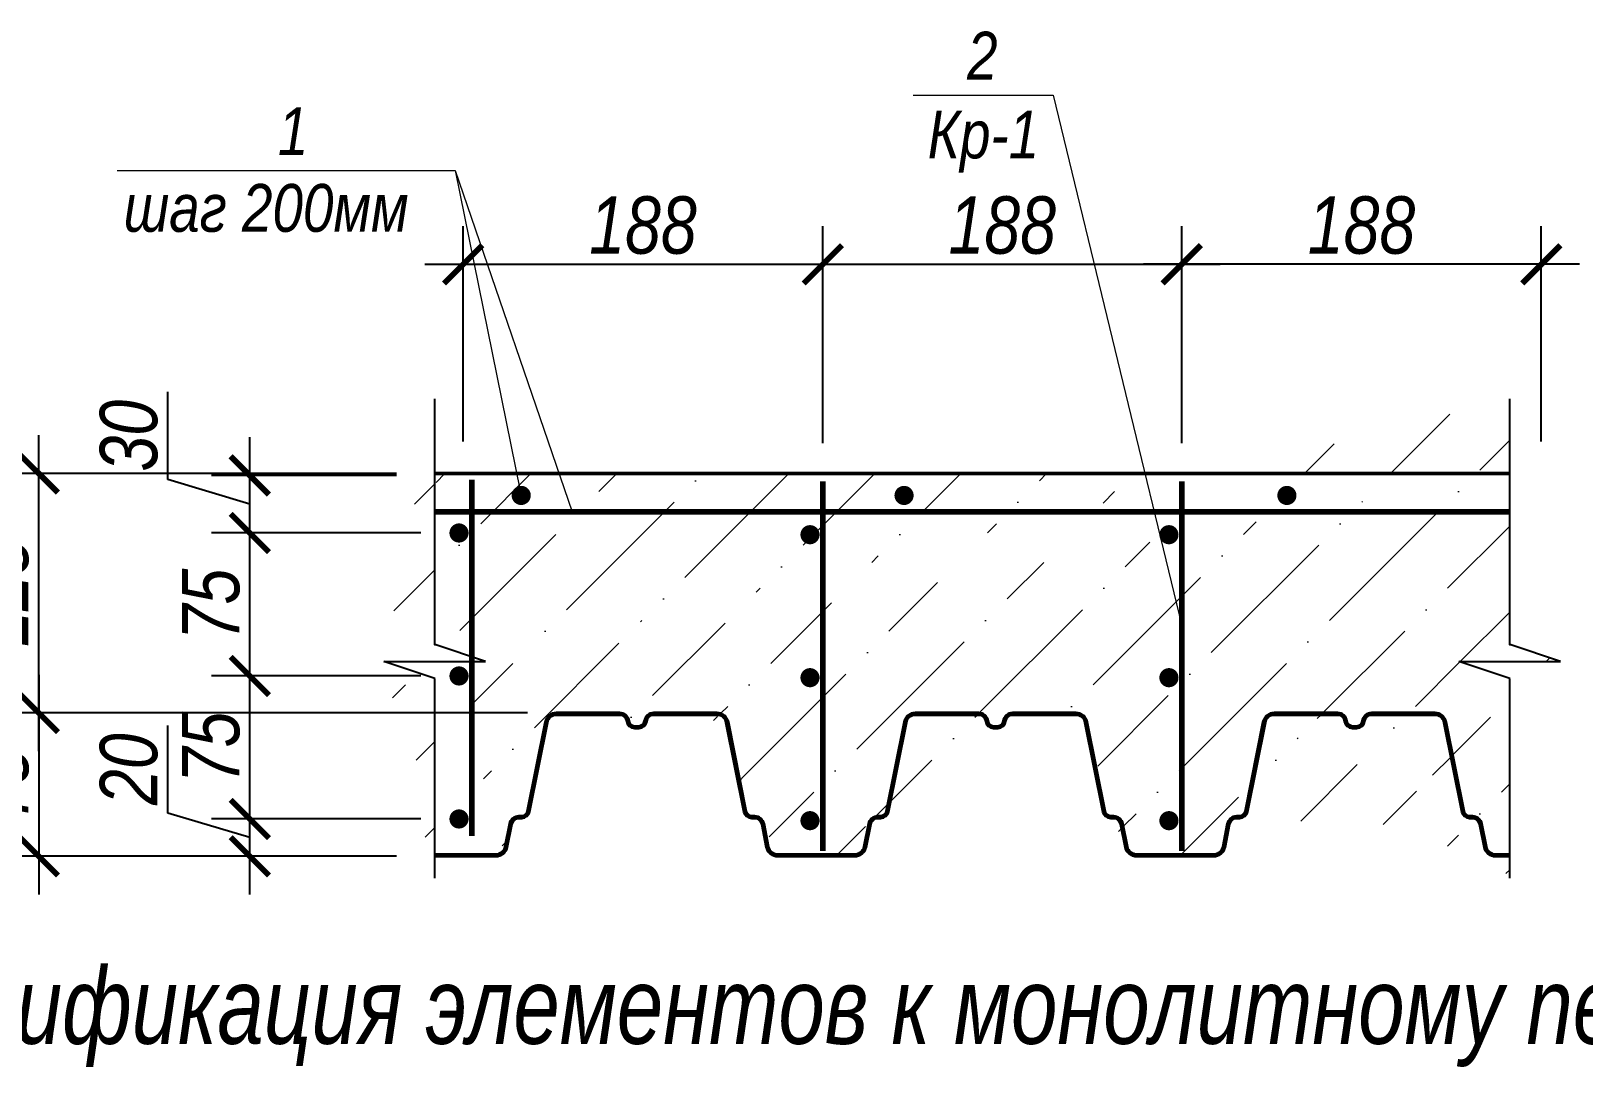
# Model space of a CAD drawing. Header units: millimetres. Extents: x 1582001 to 3303937, y 226471 to 491235.
# Drawn here: x 1608884 to 1616996, y 308318 to 313731 of the extents above; entities that cross this region are included whole.
import ezdxf

# ---------------------------------------------------------------- set-up
doc = ezdxf.new("R2010")
doc.units = ezdxf.units.MM
doc.layers.get('Defpoints').update_dxf_attribs({"color": 255, "lineweight": 30})
for name, color, linetype in [('00', 15, 'Continuous'), ('6', 7, 'Continuous'), ('Spezifikazia', 250, 'Continuous')]:
    doc.layers.add(name, color=color, linetype=linetype)
for name, color, linetype, lineweight in [('A-Wall-G', 22, 'Continuous', 50), ('перекрытия', 7, 'Continuous', 40), ('Текст-пояснений', 135, 'Continuous', 15), ('Штриховки', 251, 'Continuous', 20)]:
    doc.layers.add(name, color=color, linetype=linetype, lineweight=lineweight)
doc.styles.add('STYLE1', font='ARIALNI.TTF', dxfattribs={"height": 300})
doc.styles.add('стиль1', font='ARIALNI.TTF', dxfattribs={"width": 0.98, "height": 300})
doc.dimstyles.new('М_10', dxfattribs={"dimtxt": 270, "dimasz": 200, "dimexe": 200, "dimexo": 200, "dimgap": 50, "dimtad": 1, "dimdec": 0, "dimlfac": 0.1, "dimzin": 0, "dimdsep": 46, "dimtxsty": 'стиль1', "dimblk": 'ARCHTICK', "dimcen": 200, "dimdle": 200, "dimadec": 0, "dimazin": 0, "dimtfac": 1, "dimtdec": 0, "dimtofl": 0, "dimtmove": 1, "dimatfit": 3, "dimldrblk": 'NONE', "dimfxl": 0, "dimtolj": 1, "dimtzin": 0, "dimarcsym": 0})

# ---------------------------------------------------------------- blocks, each defined once
blk = doc.blocks.new('_ArchTick')
at = {"color": 0, "linetype": 'ByBlock', "const_width": 0.15}
blk.add_lwpolyline([(-0.5, -0.5), (0.5, 0.5)], dxfattribs=at)
blk = doc.blocks.new('*D1566')
at = {"layer": 'Defpoints', "color": 0, "lineweight": -3, "ltscale": 100, "transparency": 16777216}
for p in [(1610026.5, 309613.9), (1611119.5, 309613.9), (1610992.5, 309418.8)]:
    blk.add_point(p, dxfattribs=at)
at = {"layer": 'Штриховки', "color": 0, "lineweight": -2, "ltscale": 100, "transparency": 16777216}
for p, q in [((1609598.3, 309644.8), (1609598.3, 310102.8)), ((1610026.5, 309218.8), (1610026.5, 309813.9)), ((1610026.5, 309516.3), (1609598.3, 309644.8)), ((1610919.5, 309613.9), (1609826.5, 309613.9)), ((1610792.5, 309418.8), (1609826.5, 309418.8))]:
    blk.add_line(p, q, dxfattribs=at)
at = {"layer": 'Штриховки', "color": 0, "lineweight": -2, "ltscale": 100, "transparency": 16777216, "xscale": 200, "yscale": 200, "zscale": 200}
for p, rotation in [((1610026.5, 309613.9), 90), ((1610026.5, 309418.8), 270)]:
    blk.add_blockref('_ArchTick', p, dxfattribs=dict(at, rotation=rotation))
at = {"layer": 'Штриховки', "color": 0, "ltscale": 100, "transparency": 16777216, "insert": (1609395.1, 309873.8), "char_height": 300, "attachment_point": 5, "rotation": 90, "style": 'стиль1'}
blk.add_mtext('\\A1;20', dxfattribs=at)
blk = doc.blocks.new('_None')
blk = doc.blocks.new('*D1567')
at = {"layer": 'Defpoints', "color": 0, "lineweight": -3, "ltscale": 100, "transparency": 16777216}
for p in [(1610026.5, 311108.2), (1611119.5, 311108.2), (1611119.5, 310361.1)]:
    blk.add_point(p, dxfattribs=at)
at = {"layer": 'Штриховки', "color": 0, "lineweight": -2, "ltscale": 100, "transparency": 16777216}
for p, q in [((1610026.5, 310161.1), (1610026.5, 311308.2)), ((1610919.5, 311108.2), (1609826.5, 311108.2)), ((1610919.5, 310361.1), (1609826.5, 310361.1))]:
    blk.add_line(p, q, dxfattribs=at)
at = {"layer": 'Штриховки', "color": 0, "lineweight": -2, "ltscale": 100, "transparency": 16777216, "xscale": 200, "yscale": 200, "zscale": 200}
for p, rotation in [((1610026.5, 311108.2), 90), ((1610026.5, 310361.1), 270)]:
    blk.add_blockref('_ArchTick', p, dxfattribs=dict(at, rotation=rotation))
at = {"layer": 'Штриховки', "color": 0, "ltscale": 100, "transparency": 16777216, "insert": (1609823.9, 310734.6), "char_height": 300, "attachment_point": 5, "rotation": 90, "style": 'стиль1'}
blk.add_mtext('\\A1;75', dxfattribs=at)
blk = doc.blocks.new('*D1568')
at = {"layer": 'Defpoints', "color": 0, "lineweight": -3, "ltscale": 100, "transparency": 16777216}
for p in [(1610026.5, 310361.1), (1611119.5, 310361.1), (1611119.5, 309613.9)]:
    blk.add_point(p, dxfattribs=at)
at = {"layer": 'Штриховки', "color": 0, "lineweight": -2, "ltscale": 100, "transparency": 16777216}
for p, q in [((1610026.5, 309413.9), (1610026.5, 310561.1)), ((1610919.5, 310361.1), (1609826.5, 310361.1)), ((1610919.5, 309613.9), (1609826.5, 309613.9))]:
    blk.add_line(p, q, dxfattribs=at)
at = {"layer": 'Штриховки', "color": 0, "lineweight": -2, "ltscale": 100, "transparency": 16777216, "xscale": 200, "yscale": 200, "zscale": 200}
for p, rotation in [((1610026.5, 310361.1), 90), ((1610026.5, 309613.9), 270)]:
    blk.add_blockref('_ArchTick', p, dxfattribs=dict(at, rotation=rotation))
at = {"layer": 'Штриховки', "color": 0, "ltscale": 100, "transparency": 16777216, "insert": (1609823.9, 309987.5), "char_height": 300, "attachment_point": 5, "rotation": 90, "style": 'стиль1'}
blk.add_mtext('\\A1;75', dxfattribs=at)
blk = doc.blocks.new('*D1569')
at = {"layer": 'Defpoints', "color": 0, "lineweight": -3, "ltscale": 100, "transparency": 16777216}
for p in [(1610026.5, 311408.8), (1610992.5, 311408.8), (1611119.5, 311108.2)]:
    blk.add_point(p, dxfattribs=at)
at = {"layer": 'Штриховки', "color": 0, "lineweight": -2, "ltscale": 100, "transparency": 16777216}
for p, q in [((1609598.3, 311386.9), (1609598.3, 311846.3)), ((1610026.5, 310908.2), (1610026.5, 311608.8)), ((1610026.5, 311258.5), (1609598.3, 311386.9)), ((1610792.5, 311408.8), (1609826.5, 311408.8)), ((1610919.5, 311108.2), (1609826.5, 311108.2))]:
    blk.add_line(p, q, dxfattribs=at)
at = {"layer": 'Штриховки', "color": 0, "lineweight": -2, "ltscale": 100, "transparency": 16777216, "xscale": 200, "yscale": 200, "zscale": 200}
for p, rotation in [((1610026.5, 311408.8), 90), ((1610026.5, 311108.2), 270)]:
    blk.add_blockref('_ArchTick', p, dxfattribs=dict(at, rotation=rotation))
at = {"layer": 'Штриховки', "color": 0, "ltscale": 100, "transparency": 16777216, "insert": (1609395.1, 311616.6), "char_height": 300, "attachment_point": 5, "rotation": 90, "style": 'стиль1'}
blk.add_mtext('\\A1;30', dxfattribs=at)
blk = doc.blocks.new('*D1570')
at = {"layer": 'Defpoints', "color": 0, "lineweight": -3, "ltscale": 100, "transparency": 16777216}
for p in [(1611676.9, 310167.8), (1608924.3, 309418.8), (1610992.5, 309418.8)]:
    blk.add_point(p, dxfattribs=at)
at = {"layer": 'Штриховки', "color": 0, "lineweight": -2, "ltscale": 100, "transparency": 16777216}
for p, q in [((1608924.3, 310367.8), (1608924.3, 309218.8)), ((1611476.9, 310167.8), (1608724.3, 310167.8)), ((1610792.5, 309418.8), (1608724.3, 309418.8))]:
    blk.add_line(p, q, dxfattribs=at)
at = {"layer": 'Штриховки', "color": 0, "lineweight": -2, "ltscale": 100, "transparency": 16777216, "xscale": 200, "yscale": 200, "zscale": 200}
for p, rotation in [((1608924.3, 310167.8), 90), ((1608924.3, 309418.8), 270)]:
    blk.add_blockref('_ArchTick', p, dxfattribs=dict(at, rotation=rotation))
at = {"layer": 'Штриховки', "color": 0, "ltscale": 100, "transparency": 16777216, "insert": (1608721.8, 309793.3), "char_height": 300, "attachment_point": 5, "rotation": 90, "style": 'стиль1'}
blk.add_mtext('\\A1;75', dxfattribs=at)
blk = doc.blocks.new('*D1571')
at = {"layer": 'Defpoints', "color": 0, "lineweight": -3, "ltscale": 100, "transparency": 16777216}
for p in [(1610992.5, 311418.8), (1608195.6, 309418.8), (1610792.5, 309418.8)]:
    blk.add_point(p, dxfattribs=at)
at = {"layer": 'Штриховки', "color": 0, "lineweight": -2, "ltscale": 100, "transparency": 16777216}
for p, q in [((1608195.6, 311618.8), (1608195.6, 309218.8)), ((1610792.5, 311418.8), (1607995.6, 311418.8)), ((1610592.5, 309418.8), (1607995.6, 309418.8))]:
    blk.add_line(p, q, dxfattribs=at)
at = {"layer": 'Штриховки', "color": 0, "lineweight": -2, "ltscale": 100, "transparency": 16777216, "xscale": 200, "yscale": 200, "zscale": 200}
for p, rotation in [((1608195.6, 311418.8), 90), ((1608195.6, 309418.8), 270)]:
    blk.add_blockref('_ArchTick', p, dxfattribs=dict(at, rotation=rotation))
at = {"layer": 'Штриховки', "color": 0, "ltscale": 100, "transparency": 16777216, "insert": (1607992.4, 310418.8), "char_height": 300, "attachment_point": 5, "rotation": 90, "style": 'стиль1'}
blk.add_mtext('\\A1;200', dxfattribs=at)
blk = doc.blocks.new('*D1572')
at = {"layer": 'Defpoints', "color": 0, "lineweight": -3, "ltscale": 100, "transparency": 16777216}
for p in [(1608924.3, 311418.8), (1609221.8, 311418.8), (1609221.8, 310167.8)]:
    blk.add_point(p, dxfattribs=at)
at = {"layer": 'Штриховки', "color": 0, "lineweight": -2, "ltscale": 100, "transparency": 16777216}
for p, q in [((1608924.3, 309967.8), (1608924.3, 311618.8)), ((1609021.8, 311418.8), (1608724.3, 311418.8)), ((1609021.8, 310167.8), (1608724.3, 310167.8))]:
    blk.add_line(p, q, dxfattribs=at)
at = {"layer": 'Штриховки', "color": 0, "lineweight": -2, "ltscale": 100, "transparency": 16777216, "xscale": 200, "yscale": 200, "zscale": 200}
for p, rotation in [((1608924.3, 311418.8), 90), ((1608924.3, 310167.8), 270)]:
    blk.add_blockref('_ArchTick', p, dxfattribs=dict(at, rotation=rotation))
at = {"layer": 'Штриховки', "color": 0, "ltscale": 100, "transparency": 16777216, "insert": (1608721.2, 310793.3), "char_height": 300, "attachment_point": 5, "rotation": 90, "style": 'стиль1'}
blk.add_mtext('\\A1;125', dxfattribs=at)
blk = doc.blocks.new('*D1573')
at = {"layer": 'Defpoints', "color": 0, "lineweight": -3, "ltscale": 100, "transparency": 16777216}
for p in [(1614894.9, 312512.2), (1613019.9, 311377.9), (1614894.9, 311377.9)]:
    blk.add_point(p, dxfattribs=at)
at = {"layer": 'Штриховки', "color": 0, "lineweight": -2, "ltscale": 100, "transparency": 16777216}
for p, q in [((1613019.9, 311577.9), (1613019.9, 312712.2)), ((1614894.9, 311577.9), (1614894.9, 312712.2)), ((1612819.9, 312512.2), (1615094.9, 312512.2))]:
    blk.add_line(p, q, dxfattribs=at)
at = {"layer": 'Штриховки', "color": 0, "lineweight": -2, "ltscale": 100, "transparency": 16777216, "xscale": 200, "yscale": 200, "zscale": 200, "rotation": 180}
blk.add_blockref('_ArchTick', (1613019.9, 312512.2), dxfattribs=at)
at = {"layer": 'Штриховки', "color": 0, "lineweight": -2, "ltscale": 100, "transparency": 16777216, "xscale": 200, "yscale": 200, "zscale": 200}
blk.add_blockref('_ArchTick', (1614894.9, 312512.2), dxfattribs=at)
at = {"layer": 'Штриховки', "color": 0, "ltscale": 100, "transparency": 16777216, "insert": (1613957.4, 312715.3), "char_height": 300, "attachment_point": 5, "style": 'стиль1'}
blk.add_mtext('\\A1;188', dxfattribs=at)
blk = doc.blocks.new('*D1574')
at = {"layer": 'Defpoints', "color": 0, "lineweight": -3, "ltscale": 100, "transparency": 16777216}
for p in [(1613019.9, 312512.2), (1611141.2, 311386.9), (1613019.9, 311377.9)]:
    blk.add_point(p, dxfattribs=at)
at = {"layer": 'Штриховки', "color": 0, "lineweight": -2, "ltscale": 100, "transparency": 16777216}
for p, q in [((1611141.2, 311586.9), (1611141.2, 312712.2)), ((1613019.9, 311577.9), (1613019.9, 312712.2)), ((1610941.2, 312512.2), (1613219.9, 312512.2))]:
    blk.add_line(p, q, dxfattribs=at)
at = {"layer": 'Штриховки', "color": 0, "lineweight": -2, "ltscale": 100, "transparency": 16777216, "xscale": 200, "yscale": 200, "zscale": 200, "rotation": 180}
blk.add_blockref('_ArchTick', (1611141.2, 312512.2), dxfattribs=at)
at = {"layer": 'Штриховки', "color": 0, "lineweight": -2, "ltscale": 100, "transparency": 16777216, "xscale": 200, "yscale": 200, "zscale": 200}
blk.add_blockref('_ArchTick', (1613019.9, 312512.2), dxfattribs=at)
at = {"layer": 'Штриховки', "color": 0, "ltscale": 100, "transparency": 16777216, "insert": (1612080.5, 312715.3), "char_height": 300, "attachment_point": 5, "style": 'стиль1'}
blk.add_mtext('\\A1;188', dxfattribs=at)
blk = doc.blocks.new('*D1575')
at = {"layer": 'Defpoints', "color": 0, "lineweight": -3, "ltscale": 100, "transparency": 16777216}
for p in [(1614894.9, 312512.2), (1614894.9, 311377.9), (1616773.5, 311386.9)]:
    blk.add_point(p, dxfattribs=at)
at = {"layer": 'Штриховки', "color": 0, "lineweight": -2, "ltscale": 100, "transparency": 16777216}
for p, q in [((1614894.9, 311577.9), (1614894.9, 312712.2)), ((1616773.5, 311586.9), (1616773.5, 312712.2)), ((1616973.5, 312512.2), (1614694.9, 312512.2))]:
    blk.add_line(p, q, dxfattribs=at)
at = {"layer": 'Штриховки', "color": 0, "lineweight": -2, "ltscale": 100, "transparency": 16777216, "xscale": 200, "yscale": 200, "zscale": 200, "rotation": 180}
blk.add_blockref('_ArchTick', (1614894.9, 312512.2), dxfattribs=at)
at = {"layer": 'Штриховки', "color": 0, "lineweight": -2, "ltscale": 100, "transparency": 16777216, "xscale": 200, "yscale": 200, "zscale": 200}
blk.add_blockref('_ArchTick', (1616773.5, 312512.2), dxfattribs=at)
at = {"layer": 'Штриховки', "color": 0, "ltscale": 100, "transparency": 16777216, "insert": (1615834.2, 312715.3), "char_height": 300, "attachment_point": 5, "style": 'стиль1'}
blk.add_mtext('\\A1;188', dxfattribs=at)

msp = doc.modelspace()

# ---------------------------------------------------------------- hatches: boundary and pattern name
at = {"layer": 'Штриховки', "ltscale": 100}
h = msp.add_hatch(dxfattribs=at)
h.set_pattern_fill('ANSI36', color=256, scale=100, style=0)
h.set_pattern_definition([(45, (1610727.16, 309303.8), (168.38, 617.393), [793.75, -158.75, 0, -158.75])])
edge = h.paths.add_edge_path(flags=16)
edge.add_arc((1615182.6, 309578.8), 49, 90, 168.87383)
edge.add_arc((1615182.6, 309578.8), 49, 90, 168.87383, ccw=False)
h.paths.add_polyline_path([(1615134.6, 309588.2), (1615111.1, 309468.9)], flags=16)
edge = h.paths.add_edge_path(flags=17)
edge.add_arc((1615061.1, 309478.8), 51, 270, 348.87383)
edge.add_arc((1615061.1, 309478.8), 51, 270, 348.87383, ccw=False)
edge = h.paths.add_edge_path(flags=16)
edge.add_arc((1615182.6, 309578.8), 40, 90, 168.87383)
edge.add_arc((1615182.6, 309578.8), 40, 90, 168.87383, ccw=False)
h.paths.add_polyline_path([(1615143.4, 309586.5), (1615119.9, 309467.2)], flags=16)
edge = h.paths.add_edge_path(flags=16)
edge.add_arc((1615061.1, 309478.8), 60, 270, 348.87383)
edge.add_arc((1615061.1, 309478.8), 60, 270, 348.87383, ccw=False)
h.paths.add_polyline_path([(1615196.8, 309627.8), (1615182.6, 309627.8)], flags=16)
edge = h.paths.add_edge_path(flags=16)
edge.add_arc((1615196.8, 309658.8), 31, 270, 348.87383)
edge.add_arc((1615196.8, 309658.8), 31, 270, 348.87383, ccw=False)
h.paths.add_polyline_path([(1615196.8, 309618.8), (1615182.6, 309618.8)], flags=16)
edge = h.paths.add_edge_path(flags=16)
edge.add_arc((1615196.8, 309658.8), 40, 270, 348.87383)
edge.add_arc((1615196.8, 309658.8), 40, 270, 348.87383, ccw=False)
edge = h.paths.add_edge_path()
edge.add_line((1616608.2, 311418.8), (1610992.5, 311418.8))
edge.add_line((1611311.1, 309427.8), (1610992.5, 309427.8))
edge.add_arc((1611311.1, 309478.8), 51, 270, 348.87383)
edge.add_line((1611384.6, 309588.2), (1611361.1, 309468.9))
edge.add_arc((1611432.6, 309578.8), 49, 90, 168.87383)
edge.add_arc((1611446.8, 309658.8), 31, 270, 348.87383)
edge.add_line((1611571.1, 310120.2), (1611477.3, 309652.8))
edge.add_line((1611957.9, 310167.8), (1611629, 310167.8))
edge.add_arc((1611629, 310108.8), 59, 90, 168.87383)
edge.add_arc((1611629, 310108.8), 50, 90, 168.87383)
edge.add_arc((1612037.3, 310128.8), 31, 187.18076, 270)
edge.add_arc((1612037.3, 310128.8), 40, 187.18076, 270)
edge.add_arc((1611957.9, 310118.8), 49, 7.18076, 90)
edge.add_arc((1611957.9, 310118.8), 40, 7.18076, 90)
edge.add_line((1612058.5, 310097.8), (1612037.3, 310097.8))
edge.add_line((1612058.5, 310088.8), (1612037.3, 310088.8))
edge.add_line((1611957.9, 310158.8), (1611629, 310158.8))
edge.add_arc((1612058.5, 310128.8), 31, 270, 352.81924)
edge.add_arc((1612058.5, 310128.8), 40, 270, 352.81924)
edge.add_arc((1612137.9, 310118.8), 49, 90, 172.81924)
edge.add_arc((1612137.9, 310118.8), 40, 90, 172.81924)
edge.add_line((1612466.8, 310167.8), (1612137.9, 310167.8))
edge.add_line((1612466.8, 310158.8), (1612137.9, 310158.8))
edge.add_arc((1612466.8, 310108.8), 59, 11.12617, 90)
edge.add_arc((1612466.8, 310108.8), 50, 11.12617, 90)
edge.add_arc((1612784.7, 309478.8), 51, 191.12617, 270)
edge.add_arc((1612784.7, 309478.8), 60, 191.12617, 270)
edge.add_line((1612711.2, 309588.2), (1612734.7, 309468.9))
edge.add_line((1612702.4, 309586.5), (1612725.9, 309467.2))
edge.add_arc((1612663.2, 309578.8), 49, 11.12617, 90)
edge.add_arc((1612663.2, 309578.8), 40, 11.12617, 90)
edge.add_line((1612649, 309627.8), (1612663.2, 309627.8))
edge.add_line((1612649, 309618.8), (1612663.2, 309618.8))
edge.add_arc((1612649, 309658.8), 31, 191.12617, 270)
edge.add_arc((1612649, 309658.8), 40, 191.12617, 270)
edge.add_line((1612524.7, 310120.2), (1612618.5, 309652.8))
edge.add_line((1612515.8, 310118.4), (1612609.7, 309651.1))
edge.add_line((1612784.7, 309427.8), (1613186.1, 309427.8))
edge.add_line((1612784.7, 309418.8), (1613186.1, 309418.8))
edge.add_arc((1613504, 310108.8), 59, 90, 168.87383)
edge.add_arc((1613504, 310108.8), 50, 90, 168.87383)
edge.add_arc((1613186.1, 309478.8), 51, 270, 348.87383)
edge.add_arc((1613186.1, 309478.8), 60, 270, 348.87383)
edge.add_line((1613259.6, 309588.2), (1613236.1, 309468.9))
edge.add_line((1613268.4, 309586.5), (1613244.9, 309467.2))
edge.add_arc((1613307.6, 309578.8), 49, 90, 168.87383)
edge.add_arc((1613307.6, 309578.8), 40, 90, 168.87383)
edge.add_line((1613321.8, 309627.8), (1613307.6, 309627.8))
edge.add_line((1613321.8, 309618.8), (1613307.6, 309618.8))
edge.add_arc((1613321.8, 309658.8), 31, 270, 348.87383)
edge.add_arc((1613321.8, 309658.8), 40, 270, 348.87383)
edge.add_line((1613446.1, 310120.2), (1613352.3, 309652.8))
edge.add_line((1613455, 310118.4), (1613361.1, 309651.1))
edge.add_line((1613832.9, 310167.8), (1613504, 310167.8))
edge.add_line((1613832.9, 310158.8), (1613504, 310158.8))
edge.add_arc((1613912.3, 310128.8), 31, 187.18076, 270)
edge.add_arc((1613912.3, 310128.8), 40, 187.18076, 270)
edge.add_arc((1613832.9, 310118.8), 49, 7.18076, 90)
edge.add_arc((1613832.9, 310118.8), 40, 7.18076, 90)
edge.add_line((1613933.5, 310097.8), (1613912.3, 310097.8))
edge.add_line((1613933.5, 310088.8), (1613912.3, 310088.8))
edge.add_arc((1613933.5, 310128.8), 31, 270, 352.81924)
edge.add_arc((1613933.5, 310128.8), 40, 270, 352.81924)
edge.add_arc((1614012.9, 310118.8), 49, 90, 172.81924)
edge.add_arc((1614012.9, 310118.8), 40, 90, 172.81924)
edge.add_line((1614341.8, 310167.8), (1614012.9, 310167.8))
edge.add_line((1614341.8, 310158.8), (1614012.9, 310158.8))
edge.add_arc((1614341.8, 310108.8), 59, 11.12617, 90)
edge.add_arc((1614341.8, 310108.8), 50, 11.12617, 90)
edge.add_arc((1614659.7, 309478.8), 51, 191.12617, 270)
edge.add_arc((1614659.7, 309478.8), 60, 191.12617, 270)
edge.add_line((1614586.2, 309588.2), (1614609.7, 309468.9))
edge.add_line((1614577.4, 309586.5), (1614600.9, 309467.2))
edge.add_arc((1614538.2, 309578.8), 49, 11.12617, 90)
edge.add_arc((1614538.2, 309578.8), 40, 11.12617, 90)
edge.add_line((1614524, 309627.8), (1614538.2, 309627.8))
edge.add_line((1614524, 309618.8), (1614538.2, 309618.8))
edge.add_arc((1614524, 309658.8), 31, 191.12617, 270)
edge.add_arc((1614524, 309658.8), 40, 191.12617, 270)
edge.add_line((1614399.7, 310120.2), (1614493.5, 309652.8))
edge.add_line((1614390.8, 310118.4), (1614484.7, 309651.1))
edge.add_line((1614659.7, 309427.8), (1615061.1, 309427.8))
edge.add_line((1614659.7, 309418.8), (1615061.1, 309418.8))
edge.add_arc((1615379, 310108.8), 59, 90, 168.87383)
edge.add_arc((1615379, 310108.8), 50, 90, 168.87383)
edge.add_line((1615707.9, 310167.8), (1615379, 310167.8))
edge.add_line((1615707.9, 310158.8), (1615379, 310158.8))
edge.add_arc((1615787.3, 310128.8), 31, 187.18076, 270)
edge.add_arc((1615787.3, 310128.8), 40, 187.18076, 270)
edge.add_arc((1615707.9, 310118.8), 49, 7.18076, 90)
edge.add_arc((1615707.9, 310118.8), 40, 7.18076, 90)
edge.add_line((1615808.5, 310097.8), (1615787.3, 310097.8))
edge.add_line((1615808.5, 310088.8), (1615787.3, 310088.8))
edge.add_arc((1615808.5, 310128.8), 31, 270, 352.81924)
edge.add_arc((1615808.5, 310128.8), 40, 270, 352.81924)
edge.add_arc((1615887.9, 310118.8), 49, 90, 172.81924)
edge.add_arc((1615887.9, 310118.8), 40, 90, 172.81924)
edge.add_line((1616216.8, 310167.8), (1615887.9, 310167.8))
edge.add_line((1616216.8, 310158.8), (1615887.9, 310158.8))
edge.add_arc((1616413.2, 309578.8), 49, 11.12617, 90)
edge.add_arc((1616413.2, 309578.8), 40, 11.12617, 90)
edge.add_line((1616399, 309627.8), (1616413.2, 309627.8))
edge.add_line((1616399, 309618.8), (1616413.2, 309618.8))
edge.add_arc((1616399, 309658.8), 31, 191.12617, 270)
edge.add_arc((1616399, 309658.8), 40, 191.12617, 270)
edge.add_arc((1616216.8, 310108.8), 59, 11.12617, 90)
edge.add_arc((1616216.8, 310108.8), 50, 11.12617, 90)
edge.add_line((1616274.7, 310120.2), (1616368.5, 309652.8))
edge.add_line((1616265.8, 310118.4), (1616359.7, 309651.1))
edge.add_line((1615321.1, 310120.2), (1615227.3, 309652.8))
edge.add_line((1615330, 310118.4), (1615236.1, 309651.1))
edge.add_line((1616534.7, 309427.8), (1616608.2, 309427.8))
edge.add_line((1616534.7, 309418.8), (1616608.2, 309418.8))
edge.add_arc((1616534.7, 309478.8), 51, 191.12617, 270)
edge.add_arc((1616534.7, 309478.8), 60, 191.12617, 270)
edge.add_line((1616461.2, 309588.2), (1616484.7, 309468.9))
edge.add_line((1616452.4, 309586.5), (1616475.9, 309467.2))
edge.add_line((1616608.2, 309303.8), (1616608.2, 310348.2))
edge.add_line((1616608.2, 310348.2), (1616342.8, 310436.6))
edge.add_line((1616342.8, 310436.6), (1616873.5, 310436.6))
edge.add_line((1616873.5, 310436.6), (1616608.2, 310525.1))
edge.add_line((1616608.2, 310525.1), (1616608.2, 311809.5))
edge.add_line((1611257.9, 310436.6), (1610992.5, 310525.1))
edge.add_line((1610992.5, 310525.1), (1610992.5, 311809.5))
edge.add_line((1610727.2, 310436.6), (1611257.9, 310436.6))
edge.add_line((1610992.5, 310348.2), (1610727.2, 310436.6))
edge.add_line((1610992.5, 309303.8), (1610992.5, 310348.2))

# ---------------------------------------------------------------- linework, layer by layer
at = {"layer": '00', "color": 15, "linetype": 'Continuous'}
for p, q in [((1610992.5, 310525.1), (1610992.5, 311809.5)), ((1616608.2, 310525.1), (1616608.2, 311809.5)), ((1611257.9, 310436.6), (1610992.5, 310525.1)), ((1616873.5, 310436.6), (1616608.2, 310525.1)), ((1610727.2, 310436.6), (1611257.9, 310436.6)), ((1610992.5, 310348.2), (1610727.2, 310436.6)), ((1616342.8, 310436.6), (1616873.5, 310436.6)), ((1616608.2, 310348.2), (1616342.8, 310436.6)), ((1610992.5, 309303.8), (1610992.5, 310348.2)), ((1616608.2, 309303.8), (1616608.2, 310348.2))]:
    msp.add_line(p, q, dxfattribs=at)
at = {"layer": '00', "color": 15, "linetype": 'Continuous', "const_width": 30}
for points in [[(1611186.2, 311386.9), (1611186.2, 309525.6)], [(1613019.9, 311377.9), (1613019.9, 309446.6)], [(1614894.9, 311377.9), (1614894.9, 309446.6)], [(1610992.5, 311218.8), (1616608.2, 311218.8)]]:
    msp.add_lwpolyline(points, dxfattribs=at)
at = {"layer": '00', "color": 15, "linetype": 'Continuous', "const_width": 49.8}
for points in [[(1611469.5, 311304.4, -1), (1611419.2, 311304.4, -1)], [(1613469.5, 311304.4, -1), (1613419.2, 311304.4, -1)], [(1615469.5, 311304.4, -1), (1615419.2, 311304.4, -1)], [(1611144.6, 311108.2, -1), (1611094.3, 311108.2, -1)], [(1612978.2, 311099.2, -1), (1612928, 311099.2, -1)], [(1614853.2, 311099.2, -1), (1614803, 311099.2, -1)], [(1611144.6, 310361.1, -1), (1611094.3, 310361.1, -1)], [(1612978.2, 310352.1, -1), (1612928, 310352.1, -1)], [(1614853.2, 310352.1, -1), (1614803, 310352.1, -1)], [(1611144.6, 309613.9, -1), (1611094.3, 309613.9, -1)], [(1612978.2, 309604.9, -1), (1612928, 309604.9, -1)], [(1614853.2, 309604.9, -1), (1614803, 309604.9, -1)]]:
    msp.add_lwpolyline(points, format="xyb", close=True, dxfattribs=at)
at = {"layer": '6', "color": 12}
for p in [(1610992.5, 310525.1), (1616608.2, 310525.1)]:
    msp.add_point(p, dxfattribs=at)
at = {"layer": 'A-Wall-G', "color": 0, "ltscale": 100}
msp.add_line((1616608.2, 311418.8), (1610992.5, 311418.8), dxfattribs=at)
at = {"layer": 'перекрытия', "lineweight": 40, "ltscale": 100}
for p, q in [((1611957.9, 310167.8), (1611629, 310167.8)), ((1611957.9, 310158.8), (1611629, 310158.8)), ((1612466.8, 310167.8), (1612137.9, 310167.8)), ((1612466.8, 310158.8), (1612137.9, 310158.8)), ((1613832.9, 310167.8), (1613504, 310167.8)), ((1613832.9, 310158.8), (1613504, 310158.8)), ((1614341.8, 310167.8), (1614012.9, 310167.8)), ((1614341.8, 310158.8), (1614012.9, 310158.8)), ((1615707.9, 310167.8), (1615379, 310167.8)), ((1615707.9, 310158.8), (1615379, 310158.8)), ((1616216.8, 310167.8), (1615887.9, 310167.8)), ((1616216.8, 310158.8), (1615887.9, 310158.8)), ((1611571.1, 310120.2), (1611477.3, 309652.8)), ((1611580, 310118.4), (1611486.1, 309651.1)), ((1612058.5, 310097.8), (1612037.3, 310097.8)), ((1612058.5, 310088.8), (1612037.3, 310088.8)), ((1612515.8, 310118.4), (1612609.7, 309651.1)), ((1612524.7, 310120.2), (1612618.5, 309652.8)), ((1613446.1, 310120.2), (1613352.3, 309652.8)), ((1613455, 310118.4), (1613361.1, 309651.1)), ((1613933.5, 310097.8), (1613912.3, 310097.8)), ((1613933.5, 310088.8), (1613912.3, 310088.8)), ((1614390.8, 310118.4), (1614484.7, 309651.1)), ((1614399.7, 310120.2), (1614493.5, 309652.8)), ((1615321.1, 310120.2), (1615227.3, 309652.8)), ((1615330, 310118.4), (1615236.1, 309651.1)), ((1615808.5, 310097.8), (1615787.3, 310097.8)), ((1615808.5, 310088.8), (1615787.3, 310088.8)), ((1616265.8, 310118.4), (1616359.7, 309651.1)), ((1616274.7, 310120.2), (1616368.5, 309652.8)), ((1611384.6, 309588.2), (1611361.1, 309468.9)), ((1611393.4, 309586.5), (1611369.9, 309467.2)), ((1611446.8, 309627.8), (1611432.6, 309627.8)), ((1611446.8, 309618.8), (1611432.6, 309618.8)), ((1612649, 309627.8), (1612663.2, 309627.8)), ((1612649, 309618.8), (1612663.2, 309618.8)), ((1612702.4, 309586.5), (1612725.9, 309467.2)), ((1612711.2, 309588.2), (1612734.7, 309468.9)), ((1613259.6, 309588.2), (1613236.1, 309468.9)), ((1613268.4, 309586.5), (1613244.9, 309467.2)), ((1613321.8, 309627.8), (1613307.6, 309627.8)), ((1613321.8, 309618.8), (1613307.6, 309618.8)), ((1614524, 309627.8), (1614538.2, 309627.8)), ((1614524, 309618.8), (1614538.2, 309618.8)), ((1614577.4, 309586.5), (1614600.9, 309467.2)), ((1614586.2, 309588.2), (1614609.7, 309468.9)), ((1615134.6, 309588.2), (1615111.1, 309468.9)), ((1615134.6, 309588.2), (1615111.1, 309468.9)), ((1615143.4, 309586.5), (1615119.9, 309467.2)), ((1615143.4, 309586.5), (1615119.9, 309467.2)), ((1615196.8, 309627.8), (1615182.6, 309627.8)), ((1615196.8, 309627.8), (1615182.6, 309627.8)), ((1615196.8, 309618.8), (1615182.6, 309618.8)), ((1615196.8, 309618.8), (1615182.6, 309618.8)), ((1616399, 309627.8), (1616413.2, 309627.8)), ((1616399, 309618.8), (1616413.2, 309618.8)), ((1616452.4, 309586.5), (1616475.9, 309467.2)), ((1616461.2, 309588.2), (1616484.7, 309468.9)), ((1610992.5, 309427.8), (1611311.1, 309427.8)), ((1611311.1, 309427.8), (1610992.5, 309427.8)), ((1610992.5, 309418.8), (1611311.1, 309418.8)), ((1611311.1, 309418.8), (1610992.5, 309418.8)), ((1612784.7, 309427.8), (1613186.1, 309427.8)), ((1612784.7, 309418.8), (1613186.1, 309418.8)), ((1614659.7, 309427.8), (1615061.1, 309427.8)), ((1614659.7, 309418.8), (1615061.1, 309418.8)), ((1616534.7, 309427.8), (1616608.2, 309427.8)), ((1616534.7, 309418.8), (1616608.2, 309418.8))]:
    msp.add_line(p, q, dxfattribs=at)
for centre, radius, start, end in [((1611629, 310108.8), 59, 90, 168.87383), ((1611629, 310108.8), 50, 90, 168.87383), ((1611957.9, 310118.8), 49, 7.18076, 90), ((1611957.9, 310118.8), 40, 7.18076, 90), ((1612137.9, 310118.8), 49, 90, 172.81924), ((1612137.9, 310118.8), 40, 90, 172.81924), ((1612466.8, 310108.8), 59, 11.12617, 90), ((1612466.8, 310108.8), 50, 11.12617, 90), ((1613504, 310108.8), 59, 90, 168.87383), ((1613504, 310108.8), 50, 90, 168.87383), ((1613832.9, 310118.8), 49, 7.18076, 90), ((1613832.9, 310118.8), 40, 7.18076, 90), ((1614012.9, 310118.8), 49, 90, 172.81924), ((1614012.9, 310118.8), 40, 90, 172.81924), ((1614341.8, 310108.8), 59, 11.12617, 90), ((1614341.8, 310108.8), 50, 11.12617, 90), ((1615379, 310108.8), 59, 90, 168.87383), ((1615379, 310108.8), 50, 90, 168.87383), ((1615707.9, 310118.8), 49, 7.18076, 90), ((1615707.9, 310118.8), 40, 7.18076, 90), ((1615887.9, 310118.8), 49, 90, 172.81924), ((1615887.9, 310118.8), 40, 90, 172.81924), ((1616216.8, 310108.8), 59, 11.12617, 90), ((1616216.8, 310108.8), 50, 11.12617, 90), ((1612037.3, 310128.8), 40, 187.18076, 270), ((1612037.3, 310128.8), 31, 187.18076, 270), ((1612058.5, 310128.8), 31, 270, 352.81924), ((1612058.5, 310128.8), 40, 270, 352.81924), ((1613912.3, 310128.8), 40, 187.18076, 270), ((1613912.3, 310128.8), 31, 187.18076, 270), ((1613933.5, 310128.8), 31, 270, 352.81924), ((1613933.5, 310128.8), 40, 270, 352.81924), ((1615787.3, 310128.8), 40, 187.18076, 270), ((1615787.3, 310128.8), 31, 187.18076, 270), ((1615808.5, 310128.8), 31, 270, 352.81924), ((1615808.5, 310128.8), 40, 270, 352.81924), ((1611446.8, 309658.8), 31, 270, 348.87383), ((1611446.8, 309658.8), 40, 270, 348.87383), ((1612649, 309658.8), 40, 191.12617, 270), ((1612649, 309658.8), 31, 191.12617, 270), ((1613321.8, 309658.8), 31, 270, 348.87383), ((1613321.8, 309658.8), 40, 270, 348.87383), ((1614524, 309658.8), 40, 191.12617, 270), ((1614524, 309658.8), 31, 191.12617, 270), ((1615196.8, 309658.8), 31, 270, 348.87383), ((1615196.8, 309658.8), 31, 270, 348.87383), ((1615196.8, 309658.8), 40, 270, 348.87383), ((1615196.8, 309658.8), 40, 270, 348.87383), ((1616399, 309658.8), 40, 191.12617, 270), ((1616399, 309658.8), 31, 191.12617, 270), ((1611432.6, 309578.8), 49, 90, 168.87383), ((1611432.6, 309578.8), 40, 90, 168.87383), ((1612663.2, 309578.8), 49, 11.12617, 90), ((1612663.2, 309578.8), 40, 11.12617, 90), ((1613307.6, 309578.8), 49, 90, 168.87383), ((1613307.6, 309578.8), 40, 90, 168.87383), ((1614538.2, 309578.8), 49, 11.12617, 90), ((1614538.2, 309578.8), 40, 11.12617, 90), ((1615182.6, 309578.8), 49, 90, 168.87383), ((1615182.6, 309578.8), 49, 90, 168.87383), ((1615182.6, 309578.8), 40, 90, 168.87383), ((1615182.6, 309578.8), 40, 90, 168.87383), ((1616413.2, 309578.8), 49, 11.12617, 90), ((1616413.2, 309578.8), 40, 11.12617, 90), ((1611311.1, 309478.8), 51, 270, 348.87383), ((1611311.1, 309478.8), 51, 270, 348.87383), ((1611311.1, 309478.8), 51, 270, 348.87383), ((1611311.1, 309478.8), 60, 270, 348.87383), ((1611311.1, 309478.8), 60, 270, 348.87383), ((1611311.1, 309478.8), 60, 270, 348.87383), ((1612784.7, 309478.8), 60, 191.12617, 270), ((1612784.7, 309478.8), 51, 191.12617, 270), ((1613186.1, 309478.8), 51, 270, 348.87383), ((1613186.1, 309478.8), 60, 270, 348.87383), ((1614659.7, 309478.8), 60, 191.12617, 270), ((1614659.7, 309478.8), 51, 191.12617, 270), ((1615061.1, 309478.8), 51, 270, 348.87383), ((1615061.1, 309478.8), 51, 270, 348.87383), ((1615061.1, 309478.8), 60, 270, 348.87383), ((1615061.1, 309478.8), 60, 270, 348.87383), ((1616534.7, 309478.8), 60, 191.12617, 270), ((1616534.7, 309478.8), 51, 191.12617, 270)]:
    msp.add_arc(centre, radius, start, end, dxfattribs=at)
at = {"layer": 'Текст-пояснений', "ltscale": 100}
for p, q in [((1613491.3, 313396.6), (1614222.7, 313396.6)), ((1609333.2, 313001.9), (1611099.3, 313001.9))]:
    msp.add_line(p, q, dxfattribs=at)
at = {"layer": 'Текст-пояснений', "ltscale": 2}
for p, q in [((1614222.7, 313396.6), (1614894.9, 310622.5)), ((1611099.3, 313001.9), (1611710, 311218.8)), ((1611099.3, 313001.9), (1611439.4, 311329))]:
    msp.add_line(p, q, dxfattribs=at)

# ---------------------------------------------------------------- texts
at = {"layer": 'Spezifikazia', "style": 'STYLE1', "width": 0.95}
msp.add_text('Спецификация элементов к монолитному перекрытию на отм. -0,400', height=400, dxfattribs=at).set_placement((1607756.6, 308438.7))
at = {"layer": 'Текст-пояснений', "ltscale": 2, "char_height": 250, "width": 12867.82, "attachment_point": 1, "style": 'STYLE1'}
for s, insert in [('2', (1613773.8, 313727.2)), ('1', (1610173.1, 313332.4)), ('Кр-1', (1613567.8, 313315.6)), ('шаг 200мм', (1609367.6, 312931.8))]:
    msp.add_mtext(s, dxfattribs=dict(at, insert=insert))

# ---------------------------------------------------------------- dimensions: what is measured, and where the dimension line sits
at = {"layer": 'Штриховки', "ltscale": 100}
for base, p1, p2, picture, middle in [((1613019.9, 312512.2), (1611141.2, 311386.9), (1613019.9, 311377.9), '*D1574', (1612080.5, 312715.3)), ((1614894.8565692, 312512.1537374), (1613019.8565692, 311377.9421072), (1614894.8565692, 311377.9421072), '*D1573', (1613957.3565692, 312715.3256337))]:
    dim = msp.add_linear_dim(base=base, p1=p1, p2=p2, dimstyle='М_10', dxfattribs=at)
    dim.commit()
    dim.dimension.update_dxf_attribs({"geometry": picture, "text_midpoint": middle})
for base, p1, p2, angle, picture, middle in [((1614894.9, 312512.2), (1616773.5, 311386.9), (1614894.9, 311377.9), 180, '*D1575', (1615834.2, 312715.3)), ((1610026.5, 311408.8), (1611119.5, 311108.2), (1610992.5, 311408.8), 90, '*D1569', (1609395.1, 311436.9)), ((1608195.6, 309418.8), (1610992.5, 311418.8), (1610792.5, 309418.8), 90, '*D1571', (1607992.4, 310418.8)), ((1608924.3, 311418.8), (1609221.8, 310167.8), (1609221.8, 311418.8), 90, '*D1572', (1608721.2, 310793.3)), ((1610026.5, 311108.2), (1611119.5, 310361.1), (1611119.5, 311108.2), 90, '*D1567', (1609823.9, 310734.6)), ((1610026.5, 310361.1), (1611119.5, 309613.9), (1611119.5, 310361.1), 90, '*D1568', (1609823.9, 309987.5)), ((1608924.3, 309418.8), (1611676.9, 310167.8), (1610992.5, 309418.8), 90, '*D1570', (1608721.8, 309793.3)), ((1610026.5, 309613.9), (1610992.5, 309418.8), (1611119.5, 309613.9), 90, '*D1566', (1609395.1, 309694.8))]:
    dim = msp.add_linear_dim(base=base, p1=p1, p2=p2, angle=angle, dimstyle='М_10', dxfattribs=at)
    dim.commit()
    dim.dimension.update_dxf_attribs({"geometry": picture, "text_midpoint": middle})

doc.saveas('drawing.dxf')
